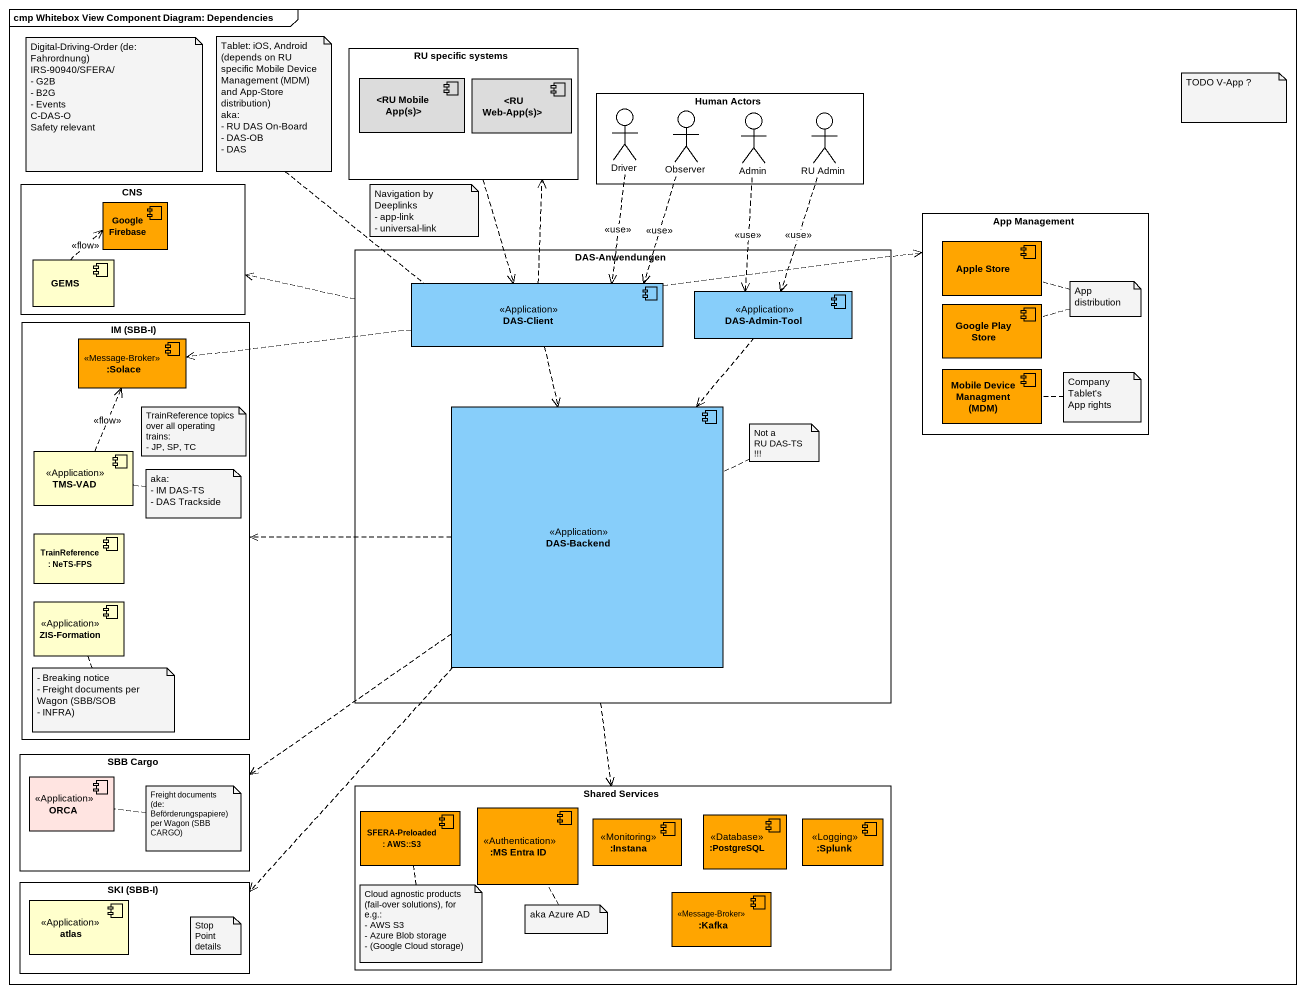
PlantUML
@startuml
mainframe cmp Whitebox View Component Diagram: Dependencies
rectangle "RU specific systems" as RU_specific_systems {
  component "<RU Mobile App(s)>" as RU_Mobile_App_s #DCDCDC
  component "<RU Web-App(s)>" as RU_Web_App_s #DCDCDC
}
rectangle "Human Actors" as Human_Actors {
  actor Driver
  actor Observer
  actor Admin
  actor "RU Admin" as RU_Admin
}
rectangle CNS {
  component "Google Firebase" as Google_Firebase #FFA500
  component GEMS
}
rectangle "App Management" as App_Management {
  component "Apple Store" as Apple_Store #FFA500
  component "Google Play Store" as Google_Play_Store #FFA500
  component "Mobile Device Managment (MDM)" as Mobile_Device_Managment_MDM #FFA500
}
rectangle "DAS-Anwendungen" as DAS_Anwendungen {
  component "DAS-Client" as DAS_Client <<Application>> #87CEFA
  component "DAS-Admin-Tool" as DAS_Admin_Tool <<Application>> #87CEFA
  component "DAS-Backend" as DAS_Backend <<Application>> #87CEFA
}
rectangle "IM (SBB-I)" as IM_SBB_I {
  component ":Solace" as Solace <<Message-Broker>> #FFA500
  component "TMS-VAD" as TMS_VAD <<Application>>
  component "TrainReference : NeTS-FPS" as TrainReference
  component "ZIS-Formation" as ZIS_Formation <<Application>>
}
rectangle "SBB Cargo" as SBB_Cargo {
  component ORCA <<Application>> #FFE4E1
}
rectangle "Shared Services" as Shared_Services {
  component "SFERA-Preloaded : AWS::S3" as SFERA_Preloaded #FFA500
  component ":MS Entra ID" as MS_Entra_ID <<Authentication>> #FFA500
  component ":Instana" as Instana <<Monitoring>> #FFA500
  component ":PostgreSQL" as PostgreSQL <<Database>> #FFA500
  component ":Splunk" as Splunk <<Logging>> #FFA500
  component ":Kafka" as Kafka <<Message-Broker>> #FFA500
}
rectangle "SKI (SBB-I)" as SKI_SBB_I {
  component atlas <<Application>>
}
RU_specific_systems ..> DAS_Client
Driver ..> DAS_Client : <<use>>
Observer ..> DAS_Client : <<use>>
Admin ..> DAS_Admin_Tool : <<use>>
RU_Admin ..> DAS_Admin_Tool : <<use>>
GEMS .up.> Google_Firebase : <<flow>>
DAS_Anwendungen .left.> CNS
DAS_Anwendungen ..> Shared_Services
DAS_Client .up.> RU_specific_systems
DAS_Client .right.> App_Management
DAS_Client .left.> Solace
DAS_Client ..> DAS_Backend
DAS_Admin_Tool ..> DAS_Backend
DAS_Backend .left.> IM_SBB_I
DAS_Backend ..> SBB_Cargo
DAS_Backend ..> SKI_SBB_I
TMS_VAD .up.> Solace : <<flow>>
note as N1
  Digital-Driving-Order (de: Fahrordnung)
  IRS-90940/SFERA/
  - G2B
  - B2G
  - Events
  C-DAS-O
  Safety relevant
end note
note top of DAS_Client
  Tablet: iOS, Android
  (depends on RU specific Mobile Device Management (MDM) and App-Store distribution)
  aka:
  - RU DAS On-Board
  - DAS-OB
  - DAS
end note
note as N3
  TODO V-App ?
end note
note as N4
  Navigation by Deeplinks
  - app-link
  - universal-link
end note
note as N5
  App distribution
end note
N5 .. Google_Play_Store
N5 .. Apple_Store
note right of Mobile_Device_Managment_MDM
  Company Tablet's
  App rights
end note
note as N7
  TrainReference topics over all operating trains:
  - JP, SP, TC
end note
note right of DAS_Backend
  Not a
  RU DAS-TS !!!
end note
note right of TMS_VAD
  aka:
  - IM DAS-TS
  - DAS Trackside
end note
note bottom of ZIS_Formation
  - Breaking notice
  - Freight documents per Wagon (SBB/SOB
  - INFRA)
end note
note right of ORCA
  Freight documents (de: Beförderungspapiere)
  per Wagon (SBB CARGO)
end note
note bottom of SFERA_Preloaded
  Cloud agnostic products (fail-over solutions), for e.g.:
  - AWS S3
  - Azure Blob storage
  - (Google Cloud storage)
end note
note as N13
  StopPoint details
end note
note bottom of MS_Entra_ID : aka Azure AD
@enduml
